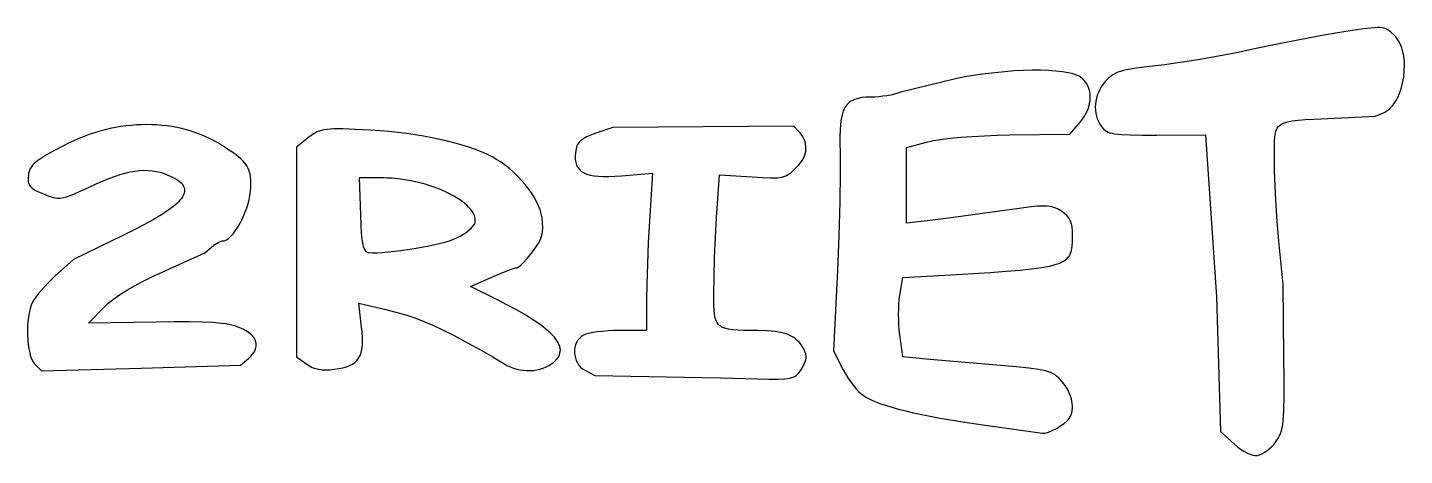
# Model space of a CAD drawing. Header units: millimetres. Extents: x 2.32 to 7.69, y 2.99 to 6.78.
# Drawn here: x 4.406 to 7.604, y 5.783 to 6.776 of the extents above; entities that cross this region are included whole.
import ezdxf

# ---------------------------------------------------------------- set-up
doc = ezdxf.new("R2010")
doc.units = ezdxf.units.MM
doc.header["$MEASUREMENT"] = 0

msp = doc.modelspace()

# ---------------------------------------------------------------- linework, layer by layer
at = {"flags": 128}
for points in [[(7.262826, 5.783241), (7.267578, 5.784458), (7.272831, 5.786696), (7.278412, 5.789827), (7.284147, 5.793724), (7.289863, 5.798258), (7.295385, 5.803302), (7.300542, 5.808729), (7.305157, 5.814409), (7.308516, 5.819131), (7.311489, 5.823868), (7.314097, 5.828835), (7.31636, 5.834243), (7.318297, 5.840305), (7.319931, 5.847235), (7.321281, 5.855246), (7.322368, 5.864549), (7.323212, 5.875358), (7.323834, 5.887887), (7.324491, 5.918951), (7.324504, 5.959446), (7.324036, 6.011073), (7.322125, 6.179787), (7.312373, 6.279997), (7.308565, 6.325673), (7.305407, 6.375957), (7.303226, 6.424749), (7.302605, 6.446679), (7.302352, 6.465947), (7.302109, 6.498568), (7.302268, 6.511564), (7.302948, 6.52259), (7.304398, 6.531822), (7.30549, 6.535822), (7.306869, 6.53944), (7.308565, 6.542699), (7.31061, 6.545621), (7.313035, 6.548229), (7.315872, 6.550544), (7.319151, 6.55259), (7.322904, 6.554388), (7.327163, 6.55596), (7.331957, 6.557329), (7.343281, 6.559548), (7.357125, 6.561221), (7.37374, 6.562527), (7.393375, 6.563645), (7.442708, 6.566029), (7.536458, 6.570736), (7.555073, 6.578297), (7.559704, 6.580504), (7.564133, 6.583263), (7.568356, 6.586538), (7.572367, 6.590299), (7.576164, 6.594511), (7.57974, 6.599141), (7.583091, 6.604157), (7.586212, 6.609526), (7.5891, 6.615215), (7.591749, 6.62119), (7.594155, 6.627418), (7.596312, 6.633867), (7.599865, 6.647296), (7.602371, 6.661211), (7.603793, 6.675349), (7.604094, 6.689446), (7.603812, 6.696397), (7.603236, 6.703238), (7.602362, 6.709938), (7.601184, 6.716461), (7.599698, 6.722777), (7.5979, 6.728852), (7.595785, 6.734652), (7.593347, 6.740145), (7.590583, 6.745298), (7.587488, 6.750078), (7.584058, 6.754451), (7.580287, 6.758386), (7.572287, 6.765612), (7.568619, 6.768486), (7.564958, 6.77088), (7.561144, 6.772805), (7.557016, 6.774273), (7.552413, 6.775293), (7.547175, 6.775875), (7.54114, 6.776032), (7.534148, 6.775772), (7.51665, 6.774047), (7.493396, 6.770785), (7.463099, 6.766069), (7.417006, 6.758197), (7.360482, 6.747667), (7.300689, 6.735855), (7.244792, 6.724136), (7.217768, 6.718474), (7.188859, 6.712802), (7.158961, 6.707273), (7.128971, 6.702037), (7.099787, 6.697248), (7.072306, 6.693057), (7.047425, 6.689616), (7.026042, 6.687077), (6.998608, 6.684004), (6.976444, 6.681008), (6.958742, 6.677836), (6.951312, 6.676106), (6.944694, 6.674237), (6.938786, 6.672198), (6.933489, 6.669958), (6.928701, 6.667485), (6.92432, 6.664747), (6.920247, 6.661713), (6.916378, 6.658352), (6.908854, 6.65052), (6.904116, 6.644662), (6.899921, 6.638524), (6.896275, 6.632145), (6.893179, 6.625568), (6.890638, 6.618834), (6.888655, 6.611984), (6.887233, 6.605061), (6.886375, 6.598105), (6.886086, 6.591158), (6.886369, 6.584261), (6.887226, 6.577456), (6.888662, 6.570785), (6.89068, 6.564288), (6.893283, 6.558008), (6.896474, 6.551985), (6.900258, 6.546262), (6.902762, 6.543083), (6.905424, 6.540252), (6.908368, 6.537749), (6.911718, 6.535556), (6.915598, 6.533653), (6.920131, 6.532022), (6.925441, 6.530642), (6.931652, 6.529496), (6.938888, 6.528563), (6.947273, 6.527825), (6.967981, 6.526857), (6.994768, 6.526438), (7.028624, 6.526415), (7.142148, 6.526788), (7.16776, 6.151042), (7.177004, 5.838542), (7.209144, 5.809283), (7.21628, 5.803226), (7.223626, 5.797808), (7.231017, 5.793111), (7.238285, 5.789214), (7.245267, 5.786198), (7.251795, 5.784143), (7.257703, 5.783131), (7.262826, 5.783241)], [(6.763706, 5.834629), (6.766296, 5.834559), (6.769463, 5.835008), (6.777179, 5.837272), (6.786152, 5.841034), (6.795681, 5.845906), (6.805067, 5.851501), (6.81361, 5.857431), (6.820608, 5.863309), (6.823309, 5.866107), (6.825361, 5.868747), (6.82785, 5.873001), (6.829844, 5.877543), (6.831349, 5.882342), (6.832371, 5.887367), (6.832916, 5.892587), (6.832989, 5.897971), (6.832598, 5.90349), (6.831747, 5.909111), (6.830442, 5.914805), (6.828689, 5.92054), (6.826495, 5.926285), (6.823864, 5.932011), (6.820804, 5.937685), (6.817319, 5.943278), (6.813415, 5.948758), (6.809099, 5.954096), (6.801008, 5.96289), (6.796998, 5.966563), (6.792788, 5.969811), (6.788211, 5.972678), (6.7831, 5.975207), (6.777289, 5.977442), (6.770609, 5.979427), (6.762894, 5.981206), (6.753977, 5.982822), (6.731868, 5.985741), (6.702944, 5.988534), (6.66587, 5.99155), (6.493077, 6.006262), (6.439279, 6.011693), (6.432232, 6.062936), (6.430957, 6.074065), (6.430041, 6.086062), (6.429483, 6.098548), (6.429285, 6.111146), (6.429447, 6.123478), (6.429969, 6.135166), (6.430852, 6.145832), (6.432097, 6.155097), (6.43901, 6.196015), (6.550234, 6.20249), (6.641602, 6.208029), (6.678799, 6.210618), (6.710849, 6.213248), (6.738134, 6.21604), (6.761038, 6.219116), (6.779943, 6.222597), (6.788016, 6.224528), (6.795233, 6.226605), (6.801642, 6.228844), (6.80729, 6.23126), (6.812226, 6.233869), (6.816497, 6.236684), (6.820151, 6.239723), (6.823237, 6.242999), (6.825801, 6.246528), (6.827893, 6.250325), (6.829559, 6.254405), (6.830847, 6.258784), (6.831806, 6.263476), (6.832484, 6.268497), (6.833185, 6.279585), (6.833333, 6.292171), (6.833052, 6.303268), (6.832135, 6.312779), (6.830476, 6.320944), (6.827964, 6.328001), (6.826355, 6.331189), (6.824493, 6.33419), (6.819954, 6.339752), (6.814238, 6.344926), (6.807238, 6.349951), (6.798637, 6.35512), (6.79441, 6.357156), (6.790027, 6.358828), (6.785334, 6.360136), (6.780176, 6.361083), (6.774401, 6.361668), (6.767854, 6.361894), (6.760381, 6.36176), (6.751828, 6.361267), (6.730867, 6.359213), (6.703741, 6.355737), (6.669217, 6.350849), (6.574105, 6.337579), (6.53267, 6.332119), (6.502604, 6.328424), (6.447917, 6.322199), (6.447917, 6.497527), (6.497396, 6.511166), (6.510195, 6.513947), (6.527662, 6.516619), (6.549021, 6.519118), (6.573494, 6.521382), (6.600303, 6.523344), (6.628671, 6.524943), (6.65782, 6.526112), (6.686972, 6.526789), (6.827069, 6.528772), (6.851035, 6.556634), (6.856484, 6.563504), (6.861215, 6.570575), (6.865229, 6.577793), (6.868523, 6.585106), (6.871098, 6.59246), (6.872954, 6.599802), (6.87409, 6.607078), (6.874506, 6.614237), (6.874201, 6.621224), (6.873174, 6.627986), (6.871427, 6.634471), (6.868957, 6.640625), (6.865764, 6.646394), (6.861849, 6.651727), (6.857211, 6.656569), (6.851849, 6.660868), (6.84848, 6.662943), (6.844523, 6.664875), (6.84, 6.666661), (6.834931, 6.668304), (6.823249, 6.671159), (6.809651, 6.67344), (6.794315, 6.675152), (6.777414, 6.676295), (6.759125, 6.676873), (6.739624, 6.676888), (6.719086, 6.676341), (6.697687, 6.675236), (6.675602, 6.673574), (6.653007, 6.671359), (6.630079, 6.668591), (6.606991, 6.665275), (6.58392, 6.661411), (6.561042, 6.657003), (6.434218, 6.625753), (6.427524, 6.623509), (6.419725, 6.621416), (6.411104, 6.619519), (6.401942, 6.617864), (6.39252, 6.616498), (6.383122, 6.615465), (6.374028, 6.614811), (6.36552, 6.614583), (6.354313, 6.614302), (6.344226, 6.613402), (6.33521, 6.611797), (6.327216, 6.609402), (6.323587, 6.607882), (6.320196, 6.606132), (6.317035, 6.604143), (6.3141, 6.601902), (6.311384, 6.5994), (6.308881, 6.596626), (6.306585, 6.593569), (6.304489, 6.590218), (6.302589, 6.586564), (6.300877, 6.582594), (6.297994, 6.573668), (6.295793, 6.563355), (6.294225, 6.551569), (6.293241, 6.538225), (6.292792, 6.523238), (6.29283, 6.506523), (6.293306, 6.487993), (6.293733, 6.466695), (6.293776, 6.43942), (6.292812, 6.371442), (6.290611, 6.293073), (6.287365, 6.213325), (6.278391, 6.025608), (6.300788, 5.981706), (6.305783, 5.972562), (6.311403, 5.963403), (6.317455, 5.954474), (6.323749, 5.94602), (6.330092, 5.938288), (6.336292, 5.931522), (6.34216, 5.925968), (6.347502, 5.921872), (6.35508, 5.917368), (6.364034, 5.912882), (6.374348, 5.908418), (6.386006, 5.90398), (6.398991, 5.899571), (6.41329, 5.895196), (6.428885, 5.890858), (6.445762, 5.886561), (6.463903, 5.882309), (6.483294, 5.878106), (6.525762, 5.869862), (6.573039, 5.861858), (6.625, 5.854127), (6.763706, 5.834629)], [(4.669795, 5.985978), (4.901042, 5.992349), (4.919271, 6.008206), (4.924468, 6.013123), (4.928786, 6.018054), (4.932229, 6.022983), (4.934801, 6.027893), (4.936508, 6.032768), (4.937352, 6.037593), (4.93734, 6.042351), (4.936476, 6.047025), (4.934764, 6.0516), (4.932208, 6.056059), (4.928813, 6.060386), (4.924585, 6.064565), (4.919526, 6.06858), (4.913642, 6.072414), (4.906937, 6.076051), (4.899416, 6.079476), (4.893684, 6.081687), (4.88754, 6.083683), (4.880887, 6.08547), (4.87363, 6.087054), (4.865675, 6.088442), (4.856924, 6.089639), (4.836658, 6.09149), (4.81207, 6.092658), (4.782396, 6.093194), (4.746874, 6.093149), (4.70474, 6.092576), (4.54815, 6.089763), (4.583971, 6.12718), (4.588493, 6.131646), (4.593651, 6.136265), (4.605777, 6.145909), (4.620149, 6.155992), (4.63657, 6.166393), (4.654839, 6.176992), (4.674758, 6.187668), (4.696128, 6.198301), (4.71875, 6.208771), (4.817708, 6.252945), (4.834154, 6.267097), (4.841347, 6.272593), (4.848776, 6.277093), (4.855566, 6.280133), (4.858447, 6.280961), (4.86084, 6.28125), (4.862947, 6.281445), (4.865134, 6.282018), (4.869715, 6.284237), (4.874513, 6.287777), (4.879454, 6.292509), (4.884468, 6.298303), (4.889482, 6.30503), (4.894426, 6.31256), (4.899227, 6.320764), (4.903814, 6.329512), (4.908115, 6.338676), (4.912058, 6.348124), (4.915572, 6.357729), (4.918585, 6.367361), (4.921026, 6.37689), (4.922821, 6.386187), (4.923901, 6.395122), (4.924553, 6.404864), (4.924837, 6.413772), (4.924699, 6.421935), (4.924084, 6.429446), (4.922935, 6.436396), (4.9212, 6.442875), (4.918821, 6.448976), (4.915744, 6.454789), (4.911914, 6.460406), (4.907275, 6.465919), (4.901772, 6.471417), (4.895351, 6.476993), (4.887956, 6.482739), (4.879532, 6.488744), (4.859375, 6.501902), (4.849521, 6.507831), (4.839471, 6.513379), (4.829233, 6.518543), (4.818816, 6.523325), (4.808229, 6.527724), (4.79748, 6.531741), (4.786579, 6.535375), (4.775532, 6.538627), (4.76435, 6.541496), (4.753041, 6.543982), (4.741614, 6.546086), (4.730077, 6.547807), (4.718438, 6.549146), (4.706707, 6.550102), (4.694892, 6.550675), (4.683002, 6.550866), (4.671046, 6.550674), (4.659031, 6.5501), (4.646967, 6.549143), (4.634863, 6.547803), (4.622726, 6.546081), (4.610566, 6.543976), (4.598391, 6.541489), (4.586211, 6.538619), (4.574033, 6.535366), (4.561866, 6.531731), (4.549718, 6.527713), (4.5376, 6.523313), (4.525518, 6.51853), (4.513483, 6.513364), (4.501502, 6.507816), (4.489583, 6.501885), (4.467667, 6.490357), (4.450017, 6.480451), (4.436176, 6.471787), (4.430542, 6.467801), (4.425688, 6.463982), (4.421559, 6.460282), (4.418097, 6.456654), (4.415245, 6.453049), (4.412946, 6.449421), (4.411143, 6.44572), (4.409779, 6.4419), (4.408797, 6.437913), (4.40814, 6.433711), (4.40751, 6.425607), (4.407868, 6.4188), (4.408485, 6.415798), (4.409431, 6.413017), (4.410733, 6.410424), (4.412418, 6.407983), (4.414512, 6.405662), (4.417044, 6.403424), (4.423529, 6.399066), (4.43209, 6.394634), (4.442945, 6.389855), (4.455372, 6.384868), (4.460773, 6.382987), (4.465818, 6.381542), (4.470646, 6.380554), (4.475397, 6.380044), (4.480208, 6.380032), (4.485219, 6.38054), (4.49057, 6.381588), (4.496399, 6.383197), (4.510047, 6.388184), (4.527278, 6.395665), (4.549203, 6.40581), (4.565295, 6.413168), (4.580457, 6.419731), (4.594756, 6.425508), (4.608257, 6.430511), (4.621028, 6.43475), (4.633134, 6.438234), (4.644643, 6.440974), (4.655621, 6.44298), (4.666134, 6.444262), (4.67625, 6.44483), (4.686034, 6.444695), (4.695553, 6.443867), (4.704874, 6.442356), (4.714063, 6.440171), (4.723187, 6.437324), (4.732313, 6.433825), (4.744841, 6.428012), (4.750209, 6.425036), (4.754974, 6.422005), (4.759133, 6.418916), (4.762682, 6.415762), (4.765615, 6.412537), (4.76793, 6.409237), (4.769622, 6.405856), (4.770687, 6.402388), (4.771121, 6.398829), (4.770921, 6.395172), (4.770081, 6.391413), (4.768598, 6.387546), (4.766468, 6.383565), (4.763687, 6.379465), (4.760251, 6.37524), (4.756155, 6.370886), (4.751396, 6.366397), (4.74597, 6.361767), (4.733099, 6.352063), (4.71751, 6.341732), (4.699171, 6.33073), (4.678049, 6.319014), (4.654112, 6.30654), (4.627327, 6.293264), (4.512644, 6.237627), (4.470786, 6.199543), (4.462146, 6.191428), (4.453639, 6.18296), (4.445482, 6.174388), (4.437893, 6.165962), (4.431091, 6.157931), (4.425295, 6.150545), (4.420721, 6.144053), (4.417589, 6.138706), (4.414599, 6.131619), (4.412076, 6.12343), (4.410015, 6.114322), (4.408409, 6.104477), (4.407252, 6.09408), (4.406538, 6.083315), (4.40626, 6.072364), (4.406414, 6.061411), (4.406991, 6.050641), (4.407987, 6.040236), (4.409395, 6.030379), (4.411209, 6.021255), (4.413422, 6.013048), (4.416029, 6.005939), (4.419024, 6.000114), (4.420664, 5.99774), (4.422399, 5.995756), (4.438548, 5.979607), (4.669795, 5.985978)], [(5.119426, 5.982995), (5.129571, 5.984523), (5.138752, 5.986456), (5.146998, 5.988838), (5.154338, 5.991715), (5.160801, 5.995131), (5.166415, 5.999131), (5.171209, 6.00376), (5.175213, 6.009062), (5.178453, 6.015084), (5.18096, 6.021869), (5.182761, 6.029463), (5.183887, 6.03791), (5.184364, 6.047255), (5.184223, 6.057543), (5.183491, 6.068819), (5.182197, 6.081128), (5.175485, 6.136215), (5.20493, 6.129563), (5.235232, 6.122502), (5.261445, 6.115841), (5.284685, 6.109182), (5.306072, 6.102129), (5.326724, 6.094287), (5.347758, 6.085259), (5.370293, 6.074648), (5.395446, 6.06206), (5.428397, 6.044803), (5.460075, 6.027468), (5.486879, 6.012071), (5.497328, 6.005729), (5.505208, 6.000627), (5.512358, 5.996106), (5.519718, 5.99214), (5.52725, 5.988731), (5.534915, 5.98588), (5.542675, 5.983589), (5.550491, 5.98186), (5.558324, 5.980694), (5.566137, 5.980092), (5.573891, 5.980057), (5.581546, 5.98059), (5.589066, 5.981692), (5.596411, 5.983365), (5.603543, 5.98561), (5.610423, 5.98843), (5.617013, 5.991825), (5.623275, 5.995797), (5.627638, 5.999067), (5.631482, 6.002404), (5.634805, 6.00581), (5.637607, 6.009287), (5.639884, 6.012838), (5.641635, 6.016465), (5.642858, 6.02017), (5.643551, 6.023955), (5.643712, 6.027823), (5.64334, 6.031776), (5.642433, 6.035815), (5.640988, 6.039944), (5.639003, 6.044164), (5.636478, 6.048478), (5.633409, 6.052887), (5.629795, 6.057395), (5.625635, 6.062003), (5.620926, 6.066713), (5.609854, 6.076449), (5.596564, 6.086622), (5.581042, 6.097249), (5.563272, 6.108348), (5.543239, 6.119936), (5.520928, 6.132031), (5.496324, 6.144651), (5.435356, 6.17516), (5.484627, 6.196955), (5.504434, 6.205418), (5.52194, 6.212348), (5.535248, 6.21703), (5.539735, 6.218305), (5.542461, 6.21875), (5.544751, 6.219497), (5.547989, 6.221639), (5.552025, 6.225024), (5.55671, 6.229504), (5.567429, 6.241144), (5.578946, 6.255359), (5.586763, 6.266053), (5.59288, 6.275608), (5.597428, 6.284484), (5.599154, 6.288811), (5.600535, 6.293142), (5.601588, 6.297534), (5.602329, 6.302044), (5.602939, 6.311649), (5.602494, 6.32242), (5.601122, 6.334817), (5.599405, 6.343779), (5.596648, 6.353089), (5.592915, 6.36267), (5.588271, 6.372444), (5.58278, 6.382331), (5.576507, 6.392253), (5.569516, 6.402132), (5.561872, 6.411888), (5.55364, 6.421445), (5.544884, 6.430722), (5.535668, 6.439642), (5.526057, 6.448126), (5.516116, 6.456095), (5.505909, 6.463471), (5.495501, 6.470176), (5.484956, 6.476131), (5.473121, 6.48195), (5.46021, 6.487573), (5.446288, 6.492987), (5.431421, 6.498176), (5.415675, 6.503127), (5.399114, 6.507826), (5.381805, 6.512258), (5.363812, 6.516408), (5.345201, 6.520263), (5.326038, 6.523807), (5.306388, 6.527028), (5.286317, 6.52991), (5.265889, 6.532439), (5.245171, 6.534601), (5.224228, 6.536381), (5.203125, 6.537766), (5.167235, 6.53966), (5.139209, 6.540738), (5.117686, 6.540845), (5.108937, 6.540485), (5.101302, 6.539824), (5.094612, 6.538841), (5.088694, 6.537518), (5.08338, 6.535834), (5.078499, 6.53377), (5.073881, 6.531307), (5.069354, 6.528425), (5.059896, 6.521327), (5.03125, 6.498488), (5.03125, 6.011598), (5.054688, 5.994694), (5.060924, 5.990714), (5.067602, 5.98747), (5.074766, 5.984953), (5.08246, 5.983155), (5.090729, 5.982068), (5.099617, 5.981685), (5.109168, 5.981997), (5.119426, 5.982995)], [(6.101322, 5.960618), (6.128191, 5.960016), (6.149075, 5.959968), (6.164955, 5.960694), (6.171326, 5.961416), (6.176812, 5.962415), (6.181539, 5.963718), (6.185627, 5.965353), (6.1892, 5.967347), (6.19238, 5.969728), (6.19529, 5.972524), (6.198053, 5.975763), (6.203625, 5.983676), (6.207895, 5.990629), (6.211092, 5.996912), (6.213236, 6.002701), (6.214345, 6.008168), (6.214441, 6.013489), (6.213541, 6.018838), (6.211666, 6.024387), (6.208835, 6.030313), (6.205547, 6.03597), (6.201967, 6.041165), (6.198061, 6.045913), (6.193795, 6.050227), (6.189136, 6.05412), (6.18405, 6.057606), (6.178503, 6.060698), (6.17246, 6.06341), (6.165889, 6.065756), (6.158756, 6.06775), (6.151026, 6.069404), (6.142666, 6.070732), (6.133642, 6.071748), (6.12392, 6.072465), (6.102247, 6.073059), (6.06908, 6.073384), (6.055596, 6.073899), (6.043991, 6.074807), (6.034124, 6.076229), (6.025855, 6.078285), (6.022275, 6.079589), (6.019042, 6.081095), (6.016138, 6.08282), (6.013545, 6.084778), (6.011246, 6.086985), (6.009224, 6.089455), (6.00746, 6.092203), (6.005937, 6.095245), (6.003543, 6.102267), (6.001902, 6.110643), (6.000874, 6.120491), (6.000317, 6.131931), (6.000054, 6.160069), (6.000597, 6.196804), (6.002036, 6.241895), (6.004151, 6.289625), (6.006724, 6.334279), (6.013341, 6.434183), (6.089161, 6.429318), (6.112991, 6.427918), (6.131721, 6.427294), (6.139484, 6.42734), (6.146343, 6.427661), (6.152423, 6.428285), (6.157848, 6.429238), (6.162741, 6.430547), (6.167227, 6.432241), (6.171428, 6.434345), (6.17547, 6.436888), (6.179475, 6.439896), (6.183568, 6.443396), (6.192513, 6.451983), (6.19736, 6.457169), (6.201593, 6.462413), (6.205212, 6.467706), (6.208216, 6.473037), (6.210604, 6.478397), (6.212377, 6.483775), (6.213533, 6.489163), (6.214072, 6.49455), (6.213995, 6.499927), (6.2133, 6.505284), (6.211987, 6.510611), (6.210056, 6.515898), (6.207507, 6.521137), (6.204338, 6.526316), (6.200549, 6.531426), (6.196141, 6.536458), (6.186289, 6.546875), (5.765625, 6.544355), (5.723958, 6.52999), (5.712436, 6.525742), (5.703054, 6.521585), (5.695583, 6.517296), (5.692492, 6.515032), (5.689794, 6.512653), (5.68746, 6.510129), (5.685461, 6.507433), (5.683769, 6.504537), (5.682355, 6.501414), (5.680247, 6.494375), (5.67891, 6.486092), (5.67828, 6.477619), (5.678446, 6.469915), (5.679446, 6.46296), (5.681316, 6.456737), (5.684096, 6.451225), (5.687822, 6.446405), (5.692533, 6.442259), (5.698265, 6.438767), (5.705058, 6.435911), (5.712948, 6.43367), (5.721973, 6.432026), (5.732172, 6.430959), (5.743581, 6.430452), (5.756239, 6.430484), (5.770183, 6.431036), (5.785451, 6.432089), (5.85736, 6.437942), (5.850555, 6.326726), (5.847913, 6.277917), (5.845749, 6.227236), (5.844287, 6.180672), (5.84375, 6.144213), (5.84375, 6.072917), (5.780565, 6.072917), (5.767461, 6.072697), (5.754442, 6.072066), (5.741848, 6.071069), (5.730022, 6.069749), (5.719306, 6.068152), (5.710041, 6.06632), (5.702569, 6.0643), (5.697232, 6.062134), (5.692184, 6.058849), (5.687856, 6.054853), (5.684244, 6.050247), (5.681343, 6.045131), (5.679149, 6.039608), (5.677658, 6.033779), (5.676866, 6.027744), (5.67677, 6.021606), (5.677364, 6.015466), (5.678645, 6.009426), (5.680608, 6.003585), (5.68325, 5.998047), (5.686566, 5.992912), (5.690553, 5.988282), (5.695206, 5.984258), (5.700521, 5.980941), (5.723958, 5.968779), (6.015625, 5.962903), (6.101322, 5.960618)], [(5.403112, 6.287949), (5.411127, 6.29217), (5.418724, 6.296754), (5.425728, 6.301555), (5.431963, 6.306427), (5.437254, 6.311223), (5.441428, 6.315796), (5.44431, 6.320001), (5.445211, 6.321919), (5.445724, 6.323689), (5.446159, 6.32807), (5.445883, 6.3325), (5.444919, 6.336967), (5.443295, 6.341458), (5.441034, 6.345963), (5.438163, 6.350467), (5.434708, 6.354959), (5.430693, 6.359426), (5.426144, 6.363857), (5.421087, 6.368237), (5.415547, 6.372556), (5.409549, 6.376801), (5.396284, 6.385019), (5.381494, 6.392792), (5.365383, 6.400021), (5.348156, 6.406607), (5.330017, 6.412452), (5.311168, 6.417455), (5.291814, 6.421519), (5.272158, 6.424544), (5.252405, 6.426432), (5.242555, 6.426918), (5.232758, 6.427083), (5.176241, 6.427083), (5.179266, 6.341261), (5.180246, 6.318258), (5.181459, 6.299427), (5.182982, 6.284411), (5.184891, 6.272851), (5.186014, 6.268256), (5.187262, 6.264391), (5.188645, 6.261211), (5.190173, 6.258673), (5.191854, 6.25673), (5.193699, 6.255338), (5.195716, 6.254453), (5.197917, 6.25403), (5.207082, 6.253572), (5.217926, 6.253655), (5.230195, 6.254236), (5.243634, 6.255273), (5.272995, 6.258548), (5.303969, 6.263142), (5.33451, 6.268717), (5.34898, 6.271766), (5.362576, 6.274935), (5.375043, 6.278179), (5.386125, 6.281458), (5.395566, 6.284729), (5.403112, 6.287949)]]:
    msp.add_lwpolyline(points, dxfattribs=at)

doc.saveas('drawing.dxf')
